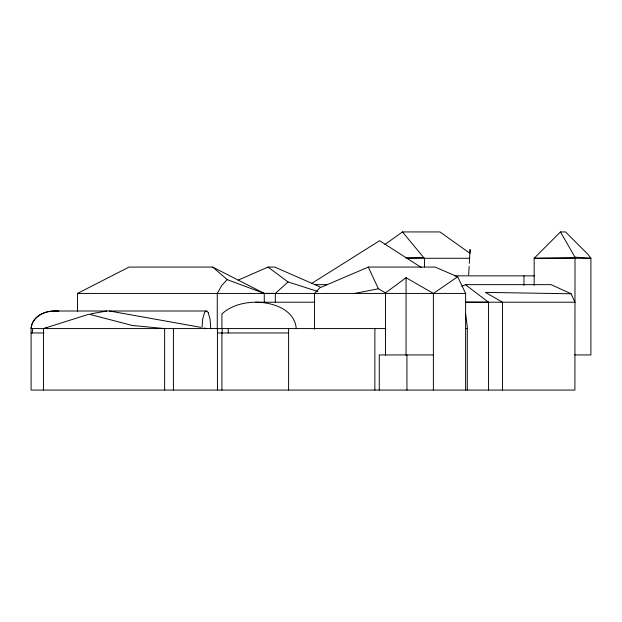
<?xml version="1.0" encoding="UTF-8"?>
<svg xmlns="http://www.w3.org/2000/svg" width="622" height="622" viewBox="0 0 622 622"><rect width="100%" height="100%" fill="white"/><g stroke="black" fill="none" stroke-linecap="round" stroke-linejoin="round"><path stroke-width="0.93" d="M202.018 327.693L202.71 318.861L204.537 312.602A19.795 4.649 -90 0 1 207.46 311.575A19.593 4.579 89.8 0 1 208.191 312.679M468.661 274.901L469.136 266.278M469.291 263.456L470.061 249.5L470.209 252.291M58.561 311.249A40.772 35.765 -90 0 0 50.716 311.249C41.456 312.267 31.691 318.371 31.1 328.572L31.1 390.064L574.907 390.064L575.016 257.181L560.445 231.936L534.15 258.285L534.15 285.35M264.264 302.129L264.264 293.428L227.24 279.651L221.914 285.241L217.265 293.428L217.265 329.186M263.192 293.366L275.328 293.428L288.064 281.968L317.85 291.454M385.5 355.473L385.5 292.923L406.057 277.7L433.378 293.428L433.378 390.064M384.878 244.477L402.488 231.936L439.956 231.936L470.03 253.348M433.378 293.428L457.675 276.767L465.621 293.428L465.621 390.064M311.412 283.609L379.638 240.714L421.125 267.39M77.486 311.793L77.486 293.428L129.049 267.071L212.701 267.071L264.264 293.428M461.851 286.252L465.388 284.643L551.069 284.643L571.113 293.771L574.907 302.144M238.094 280.188L268.035 267.071L274.745 267.071L319.972 286.882M457.675 276.767L435.05 267.071L368.294 267.071L319.77 287.862L314.514 293.428L314.514 329.186M43.486 390.064L43.486 328.572L89.032 314.18L132.128 325.446L164.636 328.572L164.636 390.064M354.664 293.428L378.401 288.779L385.5 292.923M90.921 313.846L106.797 311M43.486 328.572L47.21 327.965M314.771 302.214L255.813 302.214C243.692 302.3 230.987 305.534 221.914 313.947L221.914 328.572M574.907 257.663L534.15 258.285L590.9 258.285L590.9 354.929L574.782 354.929M406.166 257.827L423.714 257.578L424.507 258.285L424.507 267.009M466.002 302.137L488.55 302.214L488.55 390.064M560.445 231.936L565.585 231.936L587.681 254.079L590.9 258.285L575.016 257.181M406.166 258.285L469.843 258.285M454.705 275.857L534.539 275.857M314.6 284.643L327.164 284.643M77.486 293.428L465.621 293.428M465.256 302.214L574.907 302.214M54.635 311L206.364 311M385.5 328.572L31.1 328.572C31.73 318.293 41.643 312.26 50.942 311.249A41.728 36.605 -90 0 1 58.88 311.249M465.396 328.572L467.293 328.572M31.1 332.964L43.937 332.964M217.265 332.964L288.6 332.964M433.378 354.929L379.264 354.929L379.264 390.064M571.113 293.771L485.385 292.379L502.522 302.214L502.522 390.064M255.813 302.214C272.382 302.175 294.758 309.367 296.243 328.572M109.48 311L200.649 327.32M204.428 327.996L206.364 328.572M268.035 267.071L288.064 281.968M465.388 284.643L488.262 302.051M212.701 267.071L227.24 279.651M402.488 231.936L423.714 257.578M208.199 312.602L210.026 318.861L210.757 328.572M368.294 267.071L378.401 288.779M465.614 314.001L467.293 326.659L467.293 390.064M523.957 275.857L523.957 285.405M406.936 354.929L406.936 390.064M406.057 277.7L406.057 355.279M374.872 328.572L374.872 390.064M288.6 328.572L288.6 390.064M275.328 293.428L275.328 302.129M228.243 328.572L228.243 332.964M222.178 328.572L222.178 332.964M221.914 332.412L221.914 390.064M217.436 328.572L217.436 390.064M173.421 328.572L173.421 390.064M32.593 328.572L32.593 332.964"/></g></svg>
